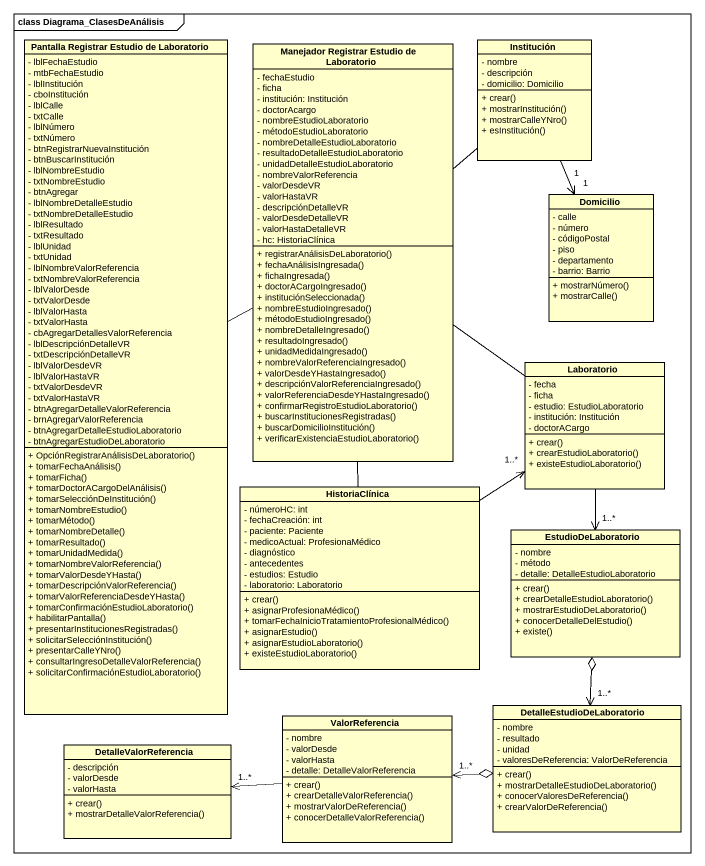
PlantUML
@startuml
mainframe class Diagrama_ClasesDeAnálisis
hide circle
hide empty members
skinparam classAttributeIconSize 0
class "Pantalla Registrar Estudio de Laboratorio" as Pantalla_Registrar_Estudio {
  - lblFechaEstudio
  - mtbFechaEstudio
  - lblInstitución
  - cboInstitución
  - lblCalle
  - txtCalle
  - lblNúmero
  - txtNúmero
  - btnRegistrarNuevaInstitución
  - btnBuscarInstitución
  - lblNombreEstudio
  - txtNombreEstudio
  - btnAgregar
  - lblNombreDetalleEstudio
  - txtNombreDetalleEstudio
  - lblResultado
  - txtResultado
  - lblUnidad
  - txtUnidad
  - lblNombreValorReferencia
  - txtNombreValorReferencia
  - lblValorDesde
  - txtValorDesde
  - lblValorHasta
  - txtValorHasta
  - cbAgregarDetallesValorReferencia
  - lblDescripciónDetalleVR
  - txtDescripciónDetalleVR
  - lblValorDesdeVR
  - lblValorHastaVR
  - txtValorDesdeVR
  - txtValorHastaVR
  - btnAgregarDetalleValorReferencia
  - brnAgregarValorReferencia
  - btnAgregarDetalleEstudioLaboratorio
  - btnAgregarEstudioDeLaboratorio
  + OpciónRegistrarAnálisisDeLaboratorio()
  + tomarFechaAnálisis()
  + tomarFicha()
  + tomarDoctorACargoDelAnálisis()
  + tomarSelecciónDeInstitución()
  + tomarNombreEstudio()
  + tomarMétodo()
  + tomarNombreDetalle()
  + tomarResultado()
  + tomarUnidadMedida()
  + tomarNombreValorReferencia()
  + tomarValorDesdeYHasta()
  + tomarDescripciónValorReferencia()
  + tomarValorReferenciaDesdeYHasta()
  + tomarConfirmaciónEstudioLaboratorio()
  + habilitarPantalla()
  + presentarInstitucionesRegistradas()
  + solicitarSelecciónInstitución()
  + presentarCalleYNro()
  + consultarIngresoDetalleValorReferencia()
  + solicitarConfirmaciónEstudioLaboratorio()
}
class Institución {
  - nombre
  - descripción
  - domicilio: Domicilio
  + crear()
  + mostrarInstitución()
  + mostrarCalleYNro()
  + esInstitución()
}
class "Manejador Registrar Estudio de Laboratorio" as Manejador_Registrar_Estudio {
  - fechaEstudio
  - ficha
  - institución: Institución
  - doctorAcargo
  - nombreEstudioLaboratorio
  - métodoEstudioLaboratorio
  - nombreDetalleEstudioLaboratorio
  - resultadoDetalleEstudioLaboratorio
  - unidadDetalleEstudioLaboratorio
  - nombreValorReferencia
  - valorDesdeVR
  - valorHastaVR
  - descripciónDetalleVR
  - valorDesdeDetalleVR
  - valorHastaDetalleVR
  - hc: HistoriaClínica
  + registrarAnálisisDeLaboratorio()
  + fechaAnálisisIngresada()
  + fichaIngresada()
  + doctorACargoIngresado()
  + instituciónSeleccionada()
  + nombreEstudioIngresado()
  + métodoEstudioIngresado()
  + nombreDetalleIngresado()
  + resultadoIngresado()
  + unidadMedidaIngresado()
  + nombreValorReferenciaIngresado()
  + valorDesdeYHastaIngresado()
  + descripciónValorReferenciaIngresado()
  + valorReferenciaDesdeYHastaIngresado()
  + confirmarRegistroEstudioLaboratorio()
  + buscarInstitucionesRegistradas()
  + buscarDomicilioInstitución()
  + verificarExistenciaEstudioLaboratorio()
}
class Domicilio {
  - calle
  - número
  - códigoPostal
  - piso
  - departamento
  - barrio: Barrio
  + mostrarNúmero()
  + mostrarCalle()
}
class Laboratorio {
  - fecha
  - ficha
  - estudio: EstudioLaboratorio
  - institución: Institución
  - doctorACargo
  + crear()
  + crearEstudioLaboratorio()
  + existeEstudioLaboratorio()
}
class HistoriaClínica {
  - númeroHC: int
  - fechaCreación: int
  - paciente: Paciente
  - medicoActual: ProfesionaMédico
  - diagnóstico
  - antecedentes
  - estudios: Estudio
  - laboratorio: Laboratorio
  + crear()
  + asignarProfesionaMédico()
  + tomarFechaInicioTratamientoProfesionalMédico()
  + asignarEstudio()
  + asignarEstudioLaboratorio()
  + existeEstudioLaboratorio()
}
class EstudioDeLaboratorio {
  - nombre
  - método
  - detalle: DetalleEstudioLaboratorio
  + crear()
  + crearDetalleEstudioLaboratorio()
  + mostrarEstudioDeLaboratorio()
  + conocerDetalleDelEstudio()
  + existe()
}
class ValorReferencia {
  - nombre
  - valorDesde
  - valorHasta
  - detalle: DetalleValorReferencia
  + crear()
  + crearDetalleValorReferencia()
  + mostrarValorDeReferencia()
  + conocerDetalleValorReferencia()
}
class DetalleEstudioDeLaboratorio {
  - nombre
  - resultado
  - unidad
  - valoresDeReferencia: ValorDeReferencia
  + crear()
  + mostrarDetalleEstudioDeLaboratorio()
  + conocerValoresDeReferencia()
  + crearValorDeReferencia()
}
class DetalleValorReferencia {
  - descripción
  - valorDesde
  - valorHasta
  + crear()
  + mostrarDetalleValorReferencia()
}
Pantalla_Registrar_Estudio -right- Manejador_Registrar_Estudio
Institución "1" --> "1" Domicilio
Manejador_Registrar_Estudio -up- Institución
Manejador_Registrar_Estudio -- Laboratorio
Manejador_Registrar_Estudio -- HistoriaClínica
Laboratorio --> "1..*" EstudioDeLaboratorio
HistoriaClínica -up-> "1..*" Laboratorio
ValorReferencia "1..*" <-right-o DetalleEstudioDeLaboratorio
ValorReferencia -left-> "1..*" DetalleValorReferencia
DetalleEstudioDeLaboratorio "1..*" <-up-o EstudioDeLaboratorio
@enduml
